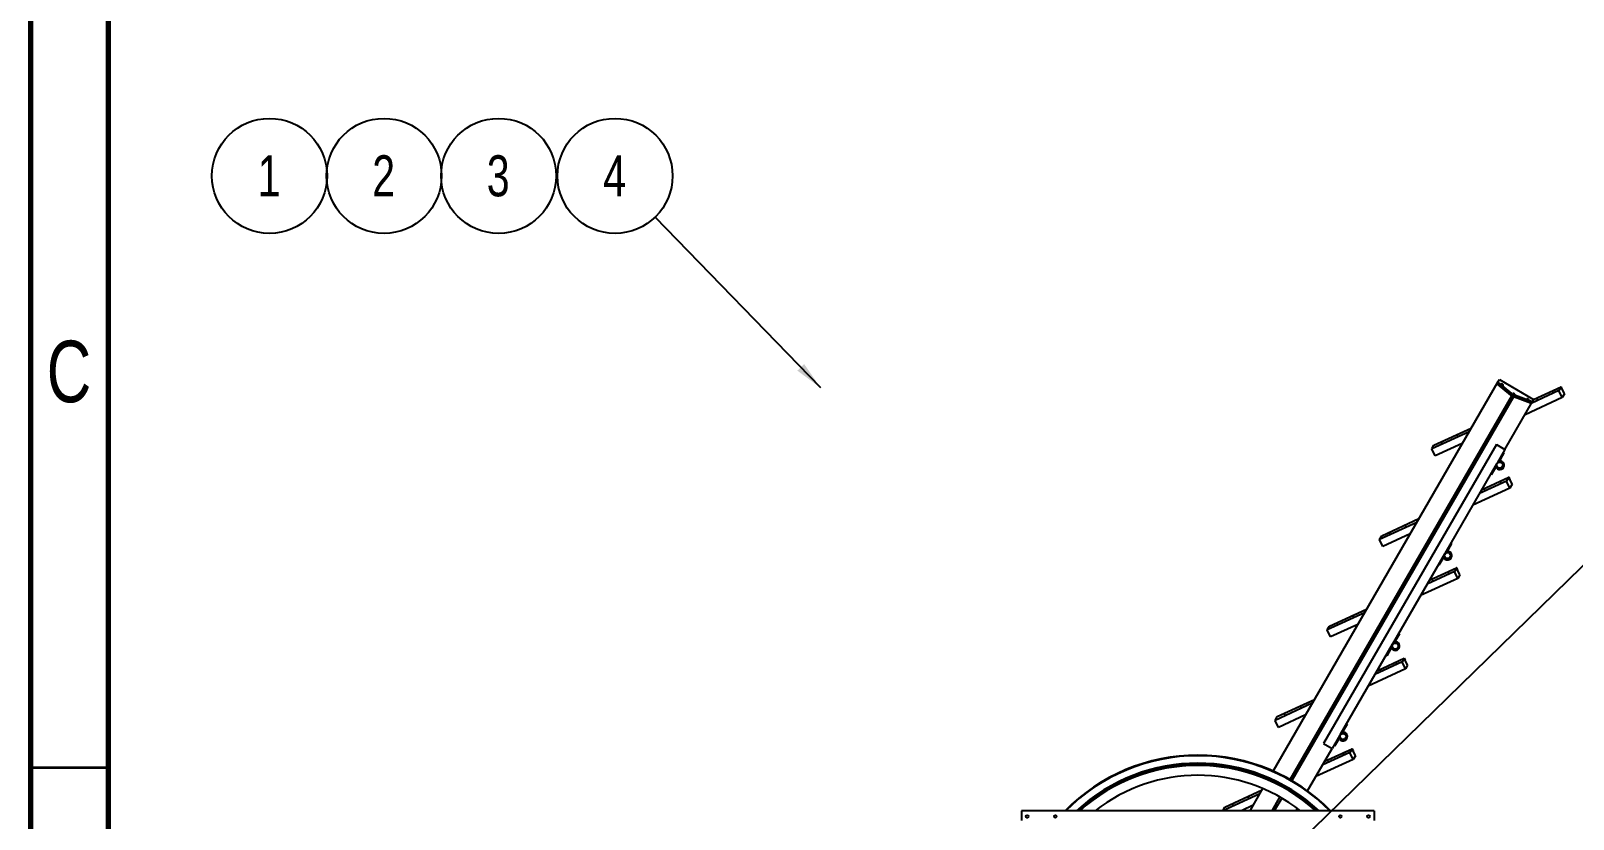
# Model space of a CAD drawing. Header units: millimetres. Extents: x 122 to 2816, y -707 to 556.
# Drawn here: x 592.8 to 692.3, y 183.1 to 233.9 of the extents above; entities that cross this region are included whole.
import ezdxf

# ---------------------------------------------------------------- set-up
doc = ezdxf.new("R2010")
doc.units = ezdxf.units.MM
doc.header["$PDSIZE"] = -1
doc.layers.add('FORMAT', color=7, linetype='Continuous')
doc.styles.add('SLDTEXTSTYLE7', font='TXT', dxfattribs={"width": 0.75})
doc.dimstyles.new('SLDDIMSTYLE0', dxfattribs={"dimtxt": 2.5, "dimasz": 1.852083, "dimexe": 0, "dimexo": 0.625, "dimgap": 0, "dimtad": 1, "dimdec": 0, "dimrnd": 1e-09, "dimtxsty": 'Standard', "dimsah": 1, "dimcen": 2.5, "dimazin": 3, "dimtfac": 1.852083, "dimtdec": 0, "dimtmove": 0, "dimatfit": 3, "dimfrac": 2})
doc.dimstyles.new('SLDDIMSTYLE2', dxfattribs={"dimtxt": 1.852083, "dimasz": 1.852083, "dimexe": 0, "dimexo": 0.625, "dimgap": 0.463021, "dimtad": 1, "dimdec": 0, "dimlfac": 110, "dimrnd": 1e-09, "dimzin": 12, "dimtxsty": 'SLDTEXTSTYLE7', "dimblk1": 'NONE', "dimsah": 1, "dimcen": 0, "dimazin": 3, "dimtfac": 1, "dimtdec": 0, "dimtmove": 0, "dimatfit": 3, "dimldrblk": 'NONE', "dimfrac": 2, "dimtzin": 12})

# ---------------------------------------------------------------- blocks, each defined once
blk = doc.blocks.new('*D1092')
at = {"layer": 'Defpoints', "color": 0}
for p in [(698.961, 205.383), (637.153, 145.064)]:
    blk.add_point(p, dxfattribs=at)
at = {"layer": 'FORMAT', "color": 0, "lineweight": -2}
for p, q in [((724.728, 230.53), (700.287, 206.677)), ((731.741, 230.53), (724.728, 230.53)), ((637.153, 145.064), (698.961, 205.383))]:
    blk.add_line(p, q, dxfattribs=at)
at = {"layer": 'FORMAT', "color": 0}
blk.add_solid([(700.071, 206.898), (700.502, 206.456), (698.961, 205.383)], dxfattribs=at)
at = {"layer": 'FORMAT', "color": 0, "insert": (732.204, 231.456), "char_height": 1.8521, "attachment_point": 1, "style": 'SLDTEXTSTYLE7'}
blk.add_mtext('\\A1;∅9500', dxfattribs=at)
blk = doc.blocks.new('_None')
blk = doc.blocks.new('SW_NOTE_0_12')
at = {"layer": 'FORMAT', "color": 0}
blk.add_circle((-2.583, 2.664), 3.71, dxfattribs=at)
at = {"layer": 'FORMAT', "color": 0, "insert": (-2.609, 3.992), "char_height": 2.646, "attachment_point": 2, "style": 'SLDTEXTSTYLE7'}
blk.add_mtext('4', dxfattribs=at)
blk = doc.blocks.new('SW_NOTE_0_13')
at = {"layer": 'FORMAT', "color": 0}
blk.add_circle((0.977, 2.083), 3.71, dxfattribs=at)
at = {"layer": 'FORMAT', "color": 0, "insert": (0.951, 3.411), "char_height": 2.646, "attachment_point": 2, "style": 'SLDTEXTSTYLE7'}
blk.add_mtext('3', dxfattribs=at)
blk = doc.blocks.new('SW_NOTE_0_14')
at = {"layer": 'FORMAT', "color": 0}
blk.add_circle((0.977, 2.083), 3.71, dxfattribs=at)
at = {"layer": 'FORMAT', "color": 0, "insert": (0.951, 3.411), "char_height": 2.646, "attachment_point": 2, "style": 'SLDTEXTSTYLE7'}
blk.add_mtext('2', dxfattribs=at)
blk = doc.blocks.new('SW_NOTE_0_15')
at = {"layer": 'FORMAT', "color": 0}
blk.add_circle((0.977, 2.083), 3.71, dxfattribs=at)
at = {"layer": 'FORMAT', "color": 0, "insert": (0.951, 3.411), "char_height": 2.646, "attachment_point": 2, "style": 'SLDTEXTSTYLE7'}
blk.add_mtext('1', dxfattribs=at)

msp = doc.modelspace()

# ---------------------------------------------------------------- linework, layer by layer
at = {"color": 7, "linetype": 'Continuous', "lineweight": 70}
for p, q in [((592.821132, 92.900037), (592.821132, 379.900037)), ((597.821132, 99.033562), (597.821132, 376.033562))]:
    msp.add_line(p, q, dxfattribs=at)
at = {"color": 7, "linetype": 'Continuous', "lineweight": 25}
for p, q in [((672.909378, 186.199045), (687.411755, 211.3179)), ((687.354887, 211.193558), (687.381838, 211.240239)), ((687.381838, 211.240239), (687.388567, 211.251895)), ((687.412976, 211.20077), (687.386025, 211.154089)), ((688.238103, 210.448113), (687.386025, 211.154089)), ((687.388567, 211.251895), (687.415519, 211.298576)), ((687.411755, 211.3179), (687.46088, 211.402986)), ((687.411755, 211.3179), (687.421909, 211.309643)), ((687.423983, 211.313236), (687.411755, 211.3179)), ((688.265054, 210.494794), (687.412976, 211.20077)), ((687.415519, 211.298576), (687.501972, 211.448317)), ((687.446657, 211.259107), (687.419706, 211.212426)), ((688.271783, 210.50645), (687.419706, 211.212426)), ((688.298735, 210.553131), (687.446657, 211.259107)), ((687.46088, 211.402986), (687.473058, 211.398237)), ((687.471082, 211.394813), (687.46088, 211.402986)), ((687.501972, 211.448317), (689.7064, 210.17559)), ((689.700902, 210.166067), (691.476366, 210.98196)), ((691.476366, 210.98196), (691.337288, 210.74107)), ((691.689363, 210.53173), (691.476366, 210.98196)), ((691.478536, 210.977374), (691.489522, 210.982422)), ((691.489522, 210.982422), (691.482171, 210.96969)), ((691.547613, 210.859632), (691.489522, 210.982422)), ((691.547613, 210.859632), (691.540261, 210.8469)), ((687.856974, 206.946446), (689.638564, 210.032252)), ((688.238103, 210.448113), (688.265054, 210.494794)), ((688.271783, 210.50645), (688.298735, 210.553131)), ((688.499084, 210.359677), (688.472132, 210.312995)), ((689.509565, 209.928062), (688.472132, 210.312995)), ((689.536516, 209.974744), (688.499084, 210.359677)), ((688.532765, 210.418014), (688.505813, 210.371332)), ((689.543245, 209.986399), (688.505813, 210.371332)), ((689.570197, 210.033081), (688.532765, 210.418014)), ((691.550285, 210.29084), (689.151402, 209.188461)), ((689.509565, 209.928062), (689.536516, 209.974744)), ((689.543245, 209.986399), (689.570197, 210.033081)), ((689.586267, 209.967512), (689.559315, 209.92083)), ((691.337288, 210.74107), (689.582133, 209.934509)), ((689.592996, 209.979167), (689.586267, 209.967512)), ((689.619947, 210.025849), (689.592996, 209.979167)), ((689.7064, 210.17559), (689.619947, 210.025849)), ((689.626337, 210.036916), (689.638564, 210.032252)), ((689.638564, 210.032252), (689.628411, 210.040508)), ((689.638564, 210.032252), (689.687689, 210.117337)), ((689.687689, 210.117337), (689.67551, 210.122086)), ((689.677487, 210.12551), (689.687689, 210.117337)), ((691.550285, 210.29084), (691.337288, 210.74107)), ((691.689363, 210.53173), (691.550285, 210.29084)), ((685.540841, 208.077381), (683.141957, 206.975003)), ((683.281035, 207.215893), (685.679919, 208.318272)), ((687.305867, 207.264628), (676.169503, 187.975881)), ((683.141957, 206.975003), (683.281035, 207.215893)), ((683.354954, 206.524773), (683.141957, 206.975003)), ((685.11011, 207.331334), (683.354954, 206.524773)), ((687.305867, 207.264628), (687.856974, 206.946446)), ((687.856974, 206.946446), (687.346462, 206.062215)), ((687.322031, 206.019898), (683.97828, 200.228352)), ((687.790575, 206.72235), (687.540575, 206.289337)), ((687.743337, 206.749622), (687.790575, 206.72235)), ((687.790614, 206.722417), (687.743376, 206.749689)), ((687.790575, 206.72235), (687.790614, 206.722417)), ((687.968328, 204.905859), (686.213172, 204.099298)), ((686.35225, 204.340189), (688.107406, 205.14675)), ((686.972393, 205.305217), (686.925156, 205.33249)), ((687.222393, 205.73823), (686.972393, 205.305217)), ((688.107406, 205.14675), (687.968328, 204.905859)), ((688.181325, 204.455629), (687.968328, 204.905859)), ((688.320403, 204.696519), (688.107406, 205.14675)), ((688.109576, 205.142163), (688.120562, 205.147212)), ((688.120562, 205.147212), (688.113211, 205.134479)), ((688.178652, 205.024422), (688.120562, 205.147212)), ((688.178652, 205.024422), (688.171301, 205.011689)), ((688.181325, 204.455629), (685.782441, 203.353251)), ((688.320403, 204.696519), (688.181325, 204.455629)), ((682.171881, 202.242171), (679.772997, 201.139792)), ((679.912075, 201.380682), (682.310959, 202.483061)), ((679.772997, 201.139792), (679.912075, 201.380682)), ((679.985994, 200.689562), (679.772997, 201.139792)), ((681.74115, 201.496123), (679.985994, 200.689562)), ((684.422393, 200.888488), (684.172393, 200.455475)), ((684.375156, 200.91576), (684.422393, 200.888488)), ((683.953849, 200.186036), (680.610099, 194.39449)), ((683.854212, 199.904368), (683.604212, 199.471355)), ((684.599367, 199.070649), (682.844212, 198.264088)), ((682.98329, 198.504978), (684.738445, 199.311539)), ((683.556195, 199.497279), (683.603433, 199.470007)), ((683.556234, 199.497346), (683.603472, 199.470074)), ((683.604212, 199.471355), (683.556974, 199.498628)), ((683.603433, 199.470007), (683.603472, 199.470074)), ((683.603472, 199.470074), (683.604212, 199.471355)), ((684.738445, 199.311539), (684.599367, 199.070649)), ((684.812365, 198.620419), (684.599367, 199.070649)), ((684.951443, 198.861309), (684.738445, 199.311539)), ((684.740615, 199.306953), (684.751602, 199.312001)), ((684.751602, 199.312001), (684.74425, 199.299269)), ((684.809692, 199.189211), (684.751602, 199.312001)), ((684.809692, 199.189211), (684.802341, 199.176479)), ((684.812365, 198.620419), (682.413481, 197.51804)), ((684.951443, 198.861309), (684.812365, 198.620419)), ((678.80292, 196.40696), (676.404036, 195.304582)), ((676.543114, 195.545472), (678.941998, 196.64785)), ((676.404036, 195.304582), (676.543114, 195.545472)), ((676.617034, 194.854351), (676.404036, 195.304582)), ((678.372189, 195.660912), (676.617034, 194.854351)), ((681.054212, 195.054626), (680.804212, 194.621613)), ((681.006974, 195.081898), (681.054212, 195.054626)), ((680.585667, 194.352174), (677.241917, 188.560628)), ((680.48603, 194.070506), (680.23603, 193.637493)), ((681.230407, 193.235438), (679.475251, 192.428877)), ((679.614329, 192.669768), (681.369485, 193.476329)), ((680.187235, 193.662069), (680.234473, 193.634796)), ((680.187274, 193.662136), (680.234511, 193.634863)), ((680.23603, 193.637493), (680.188792, 193.664766)), ((680.234473, 193.634796), (680.234511, 193.634863)), ((680.234511, 193.634863), (680.23603, 193.637493)), ((681.369485, 193.476329), (681.230407, 193.235438)), ((681.443404, 192.785208), (681.230407, 193.235438)), ((681.582482, 193.026098), (681.369485, 193.476329)), ((681.371655, 193.471742), (681.382641, 193.476791)), ((681.382641, 193.476791), (681.37529, 193.464058)), ((681.440731, 193.354001), (681.382641, 193.476791)), ((681.440731, 193.354001), (681.43338, 193.341268)), ((681.582482, 193.026098), (681.443404, 192.785208)), ((681.443404, 192.785208), (679.04452, 191.682829)), ((675.43396, 190.57175), (673.035076, 189.469371)), ((673.174154, 189.710261), (675.573038, 190.81264)), ((673.035076, 189.469371), (673.174154, 189.710261)), ((673.248073, 189.019141), (673.035076, 189.469371)), ((675.003229, 189.825702), (673.248073, 189.019141)), ((677.68603, 189.220764), (677.43603, 188.787751)), ((677.638792, 189.248036), (677.68603, 189.220764)), ((676.169503, 187.975881), (676.72061, 187.657699)), ((677.217485, 188.518312), (676.72061, 187.657699)), ((677.117848, 188.236644), (676.867848, 187.803631)), ((677.386495, 188.811045), (677.383707, 188.805903)), ((675.136186, 184.913396), (676.72061, 187.657699)), ((678.074444, 186.949998), (675.67556, 185.847619)), ((677.861447, 187.400228), (676.106291, 186.593667)), ((676.245369, 186.834557), (678.000525, 187.641118)), ((676.818274, 187.826858), (676.865512, 187.799586)), ((676.818313, 187.826925), (676.865551, 187.799653)), ((676.867848, 187.803631), (676.82061, 187.830904)), ((676.865512, 187.799586), (676.865551, 187.799653)), ((676.865551, 187.799653), (676.867848, 187.803631)), ((678.000525, 187.641118), (677.861447, 187.400228)), ((678.074444, 186.949998), (677.861447, 187.400228)), ((678.213522, 187.190888), (678.000525, 187.641118)), ((678.002695, 187.636531), (678.013681, 187.64158)), ((678.013681, 187.64158), (678.00633, 187.628847)), ((678.071771, 187.51879), (678.013681, 187.64158)), ((678.071771, 187.51879), (678.06442, 187.506057)), ((678.213522, 187.190888), (678.074444, 186.949998)), ((669.805194, 183.875051), (672.204077, 184.977429)), ((671.429657, 183.636093), (672.255153, 185.065895)), ((672.064999, 184.736539), (669.670322, 183.636093)), ((671.634268, 183.990491), (670.863064, 183.636093)), ((679.420953, 183.636093), (656.69368, 183.636093)), ((656.69368, 183.636093), (656.69368, 182.99973)), ((669.667232, 183.636093), (669.805194, 183.875051)), ((674.398735, 183.636093), (674.481962, 183.780246)), ((679.420953, 183.636093), (679.420953, 182.99973))]:
    msp.add_line(p, q, dxfattribs=at)
at = {"color": 8, "linetype": 'Continuous', "lineweight": 25}
for p, q in [((674.00156, 185.648029), (688.295744, 210.406281)), ((688.407084, 210.341998), (674.112901, 185.583746)), ((672.839969, 183.636093), (673.35155, 184.522178)), ((673.46289, 184.457895), (672.988423, 183.636093))]:
    msp.add_line(p, q, dxfattribs=at)
at = {"color": 7, "linetype": 'Continuous', "lineweight": 35}
msp.add_line((597.821132, 186.400037), (592.821132, 186.400037), dxfattribs=at)
at = {"color": 7, "linetype": 'Continuous', "lineweight": 25, "flags": 128}
for points in [[(687.386025, 211.154089), (687.37786, 211.161077), (687.370823, 211.167575), (687.364974, 211.173528), (687.360361, 211.178887), (687.357023, 211.183606), (687.354989, 211.187646), (687.354275, 211.190972), (687.354887, 211.193558)], [(687.381838, 211.240239), (687.381226, 211.237654), (687.38194, 211.234327), (687.383975, 211.230288), (687.387313, 211.225569), (687.391925, 211.22021), (687.397775, 211.214257), (687.404811, 211.207759), (687.412976, 211.20077)], [(687.419706, 211.212426), (687.41154, 211.219414), (687.404504, 211.225912), (687.398655, 211.231865), (687.394042, 211.237224), (687.390704, 211.241943), (687.38867, 211.245983), (687.387955, 211.249309), (687.388567, 211.251895)], [(687.415519, 211.298576), (687.414907, 211.295991), (687.415621, 211.292664), (687.417656, 211.288625), (687.420993, 211.283906), (687.425606, 211.278547), (687.431455, 211.272594), (687.438492, 211.266096), (687.446657, 211.259107)], [(687.626227, 211.172625), (687.626504, 211.169703), (687.629713, 211.165218), (687.635703, 211.159378), (687.644196, 211.152458), (687.654794, 211.144781), (687.667001, 211.136705), (687.680246, 211.128608), (687.693911, 211.120869), (687.707356, 211.11385), (687.719952, 211.107879), (687.731111, 211.103235), (687.740311, 211.100135), (687.747121, 211.098724), (687.751224, 211.099069), (687.752427, 211.101152), (687.750674, 211.104877), (687.746047, 211.11007), (687.738763, 211.116487), (687.729161, 211.123829), (687.717692, 211.131753), (687.70489, 211.139887), (687.691356, 211.147851), (687.677721, 211.155274), (687.664624, 211.161807), (687.652676, 211.167146), (687.642437, 211.171041), (687.634384, 211.17331), (687.628896, 211.173846), (687.626227, 211.172625)], [(688.376395, 210.562862), (688.376672, 210.559941), (688.37988, 210.555455), (688.385871, 210.549616), (688.394364, 210.542696), (688.404961, 210.535018), (688.417168, 210.526942), (688.430414, 210.518846), (688.444078, 210.511107), (688.457523, 210.504088), (688.47012, 210.498116), (688.481279, 210.493472), (688.490479, 210.490372), (688.497289, 210.488962), (688.501392, 210.489306), (688.502595, 210.49139), (688.500842, 210.495115), (688.496215, 210.500308), (688.48893, 210.506725), (688.479329, 210.514067), (688.467859, 210.52199), (688.455058, 210.530124), (688.441524, 210.538089), (688.427889, 210.545511), (688.414792, 210.552045), (688.402844, 210.557384), (688.392604, 210.561279), (688.384552, 210.563547), (688.379063, 210.564083), (688.376395, 210.562862)], [(689.279548, 210.218079), (689.279825, 210.215158), (689.283034, 210.210672), (689.289025, 210.204833), (689.297517, 210.197913), (689.308115, 210.190235), (689.320322, 210.182159), (689.333567, 210.174063), (689.347232, 210.166324), (689.360677, 210.159305), (689.373273, 210.153333), (689.384432, 210.148689), (689.393632, 210.145589), (689.400443, 210.144179), (689.404545, 210.144523), (689.405748, 210.146607), (689.403995, 210.150332), (689.399368, 210.155525), (689.392084, 210.161942), (689.382482, 210.169284), (689.371013, 210.177207), (689.358212, 210.185341), (689.344677, 210.193306), (689.331043, 210.200728), (689.317945, 210.207262), (689.305997, 210.212601), (689.295758, 210.216495), (689.287706, 210.218764), (689.282217, 210.2193), (689.279548, 210.218079)], [(689.559315, 209.92083), (689.557382, 209.919008), (689.554144, 209.917963), (689.549628, 209.917705), (689.543872, 209.918236), (689.536925, 209.919551), (689.528845, 209.92164), (689.519699, 209.924485), (689.509565, 209.928062)], [(689.536516, 209.974744), (689.546651, 209.971167), (689.555797, 209.968322), (689.563877, 209.966233), (689.570824, 209.964918), (689.57658, 209.964387), (689.581095, 209.964645), (689.584333, 209.965689), (689.586267, 209.967512)], [(689.592996, 209.979167), (689.591063, 209.977345), (689.587825, 209.9763), (689.583309, 209.976042), (689.577553, 209.976573), (689.570606, 209.977888), (689.562526, 209.979977), (689.55338, 209.982822), (689.543245, 209.986399)], [(689.570197, 210.033081), (689.580332, 210.029504), (689.589477, 210.026659), (689.597558, 210.02457), (689.604505, 210.023255), (689.610261, 210.022724), (689.614776, 210.022982), (689.618014, 210.024026), (689.619947, 210.025849)], [(689.885478, 210.228764), (689.88609, 210.227924), (689.889641, 210.228524), (689.895841, 210.230517), (689.90419, 210.233741), (689.914011, 210.237935), (689.924508, 210.242758), (689.934831, 210.247821), (689.944143, 210.252713), (689.95169, 210.257038), (689.95686, 210.260445), (689.959236, 210.262659), (689.958624, 210.263499), (689.955073, 210.262899), (689.948872, 210.260906), (689.940524, 210.257682), (689.930703, 210.253488), (689.920206, 210.248664), (689.909883, 210.243601), (689.900571, 210.238709), (689.893024, 210.234385), (689.887853, 210.230978), (689.885478, 210.228764)], [(690.909894, 210.699522), (690.910507, 210.698682), (690.914057, 210.699282), (690.920258, 210.701275), (690.928607, 210.704499), (690.938427, 210.708693), (690.948924, 210.713517), (690.959247, 210.71858), (690.968559, 210.723472), (690.976106, 210.727796), (690.981277, 210.731204), (690.983652, 210.733417), (690.98304, 210.734258), (690.97949, 210.733657), (690.973289, 210.731664), (690.96494, 210.72844), (690.955119, 210.724246), (690.944622, 210.719423), (690.9343, 210.71436), (690.924988, 210.709468), (690.917441, 210.705143), (690.91227, 210.701736), (690.909894, 210.699522)], [(684.763396, 207.874972), (684.764008, 207.874131), (684.767559, 207.874732), (684.77376, 207.876725), (684.782108, 207.879949), (684.791929, 207.884143), (684.802426, 207.888966), (684.812749, 207.894029), (684.822061, 207.898921), (684.829608, 207.903246), (684.834779, 207.906653), (684.837154, 207.908867), (684.836542, 207.909707), (684.832991, 207.909107), (684.826791, 207.907114), (684.818442, 207.90389), (684.808621, 207.899696), (684.798124, 207.894872), (684.787801, 207.889809), (684.778489, 207.884917), (684.770942, 207.880593), (684.765772, 207.877185), (684.763396, 207.874972)], [(683.73898, 207.404214), (683.739592, 207.403373), (683.743142, 207.403974), (683.749343, 207.405967), (683.757692, 207.40919), (683.767513, 207.413384), (683.77801, 207.418208), (683.788332, 207.423271), (683.797644, 207.428163), (683.805191, 207.432488), (683.810362, 207.435895), (683.812738, 207.438108), (683.812125, 207.438949), (683.808575, 207.438348), (683.802374, 207.436355), (683.794025, 207.433131), (683.784204, 207.428938), (683.773708, 207.424114), (683.763385, 207.419051), (683.754073, 207.414159), (683.746526, 207.409834), (683.741355, 207.406427), (683.73898, 207.404214)], [(687.577373, 206.208602), (687.565067, 206.212573), (687.559493, 206.215537)], [(687.631686, 206.192148), (687.60704, 206.201102), (687.577373, 206.208602)], [(687.540934, 204.864312), (687.541546, 204.863471), (687.545097, 204.864072), (687.551297, 204.866065), (687.559646, 204.869289), (687.569467, 204.873482), (687.579964, 204.878306), (687.590287, 204.883369), (687.599599, 204.888261), (687.607146, 204.892586), (687.612316, 204.895993), (687.614692, 204.898206), (687.61408, 204.899047), (687.610529, 204.898446), (687.604328, 204.896453), (687.595979, 204.89323), (687.586159, 204.889036), (687.575662, 204.884212), (687.565339, 204.879149), (687.556027, 204.874257), (687.54848, 204.869932), (687.543309, 204.866525), (687.540934, 204.864312)], [(686.516518, 204.393553), (686.51713, 204.392713), (686.52068, 204.393313), (686.526881, 204.395306), (686.53523, 204.39853), (686.545051, 204.402724), (686.555548, 204.407548), (686.56587, 204.412611), (686.575182, 204.417503), (686.582729, 204.421827), (686.5879, 204.425235), (686.590276, 204.427448), (686.589663, 204.428289), (686.586113, 204.427688), (686.579912, 204.425695), (686.571563, 204.422471), (686.561742, 204.418277), (686.551246, 204.413454), (686.540923, 204.408391), (686.531611, 204.403499), (686.524064, 204.399174), (686.518893, 204.395767), (686.516518, 204.393553)], [(681.394436, 202.039761), (681.395048, 202.038921), (681.398598, 202.039521), (681.404799, 202.041514), (681.413148, 202.044738), (681.422969, 202.048932), (681.433466, 202.053756), (681.443788, 202.058819), (681.4531, 202.063711), (681.460647, 202.068035), (681.465818, 202.071443), (681.468194, 202.073656), (681.467581, 202.074497), (681.464031, 202.073896), (681.45783, 202.071903), (681.449481, 202.068679), (681.43966, 202.064485), (681.429164, 202.059662), (681.418841, 202.054599), (681.409529, 202.049707), (681.401982, 202.045382), (681.396811, 202.041975), (681.394436, 202.039761)], [(680.370019, 201.569003), (680.370632, 201.568162), (680.374182, 201.568763), (680.380383, 201.570756), (680.388732, 201.57398), (680.398552, 201.578174), (680.409049, 201.582997), (680.419372, 201.58806), (680.428684, 201.592952), (680.436231, 201.597277), (680.441402, 201.600684), (680.443777, 201.602898), (680.443165, 201.603738), (680.439615, 201.603138), (680.433414, 201.601145), (680.425065, 201.597921), (680.415244, 201.593727), (680.404747, 201.588903), (680.394425, 201.58384), (680.385113, 201.578948), (680.377565, 201.574624), (680.372395, 201.571216), (680.370019, 201.569003)], [(683.853433, 199.903019), (683.861181, 199.913373), (683.867583, 199.91911)], [(683.853472, 199.903086), (683.861219, 199.91344), (683.867521, 199.9191)], [(684.171974, 199.029101), (684.172586, 199.028261), (684.176136, 199.028861), (684.182337, 199.030854), (684.190686, 199.034078), (684.200507, 199.038272), (684.211004, 199.043096), (684.221326, 199.048159), (684.230638, 199.053051), (684.238185, 199.057375), (684.243356, 199.060782), (684.245732, 199.062996), (684.245119, 199.063836), (684.241569, 199.063236), (684.235368, 199.061243), (684.227019, 199.058019), (684.217198, 199.053825), (684.206702, 199.049002), (684.196379, 199.043939), (684.187067, 199.039047), (684.17952, 199.034722), (684.174349, 199.031315), (684.171974, 199.029101)], [(683.147557, 198.558343), (683.148169, 198.557502), (683.15172, 198.558103), (683.157921, 198.560096), (683.16627, 198.56332), (683.17609, 198.567513), (683.186587, 198.572337), (683.19691, 198.5774), (683.206222, 198.582292), (683.213769, 198.586617), (683.21894, 198.590024), (683.221315, 198.592237), (683.220703, 198.593078), (683.217153, 198.592477), (683.210952, 198.590485), (683.202603, 198.587261), (683.192782, 198.583067), (683.182285, 198.578243), (683.171963, 198.57318), (683.16265, 198.568288), (683.155103, 198.563964), (683.149933, 198.560556), (683.147557, 198.558343)], [(678.025475, 196.204551), (678.026088, 196.20371), (678.029638, 196.204311), (678.035839, 196.206304), (678.044188, 196.209528), (678.054008, 196.213721), (678.064505, 196.218545), (678.074828, 196.223608), (678.08414, 196.2285), (678.091687, 196.232825), (678.096858, 196.236232), (678.099233, 196.238445), (678.098621, 196.239286), (678.095071, 196.238685), (678.08887, 196.236692), (678.080521, 196.233469), (678.0707, 196.229275), (678.060203, 196.224451), (678.049881, 196.219388), (678.040569, 196.214496), (678.033021, 196.210171), (678.027851, 196.206764), (678.025475, 196.204551)], [(677.001059, 195.733792), (677.001671, 195.732952), (677.005221, 195.733552), (677.011422, 195.735545), (677.019771, 195.738769), (677.029592, 195.742963), (677.040089, 195.747787), (677.050411, 195.75285), (677.059724, 195.757742), (677.067271, 195.762066), (677.072441, 195.765474), (677.074817, 195.767687), (677.074205, 195.768528), (677.070654, 195.767927), (677.064453, 195.765934), (677.056104, 195.76271), (677.046284, 195.758516), (677.035787, 195.753693), (677.025464, 195.74863), (677.016152, 195.743738), (677.008605, 195.739413), (677.003434, 195.736006), (677.001059, 195.733792)], [(680.803013, 193.193891), (680.803625, 193.19305), (680.807176, 193.193651), (680.813377, 193.195644), (680.821726, 193.198868), (680.831546, 193.203061), (680.842043, 193.207885), (680.852366, 193.212948), (680.861678, 193.21784), (680.869225, 193.222165), (680.874396, 193.225572), (680.876771, 193.227785), (680.876159, 193.228626), (680.872609, 193.228025), (680.866408, 193.226032), (680.858059, 193.222808), (680.848238, 193.218615), (680.837741, 193.213791), (680.827419, 193.208728), (680.818106, 193.203836), (680.810559, 193.199511), (680.805389, 193.196104), (680.803013, 193.193891)], [(679.778597, 192.723132), (679.779209, 192.722292), (679.782759, 192.722892), (679.78896, 192.724885), (679.797309, 192.728109), (679.80713, 192.732303), (679.817627, 192.737127), (679.827949, 192.74219), (679.837261, 192.747082), (679.844809, 192.751406), (679.849979, 192.754813), (679.852355, 192.757027), (679.851743, 192.757867), (679.848192, 192.757267), (679.841991, 192.755274), (679.833642, 192.75205), (679.823822, 192.747856), (679.813325, 192.743033), (679.803002, 192.73797), (679.79369, 192.733078), (679.786143, 192.728753), (679.780972, 192.725346), (679.778597, 192.723132)], [(673.632099, 189.898582), (673.632711, 189.897741), (673.636261, 189.898342), (673.642462, 189.900335), (673.650811, 189.903559), (673.660632, 189.907752), (673.671129, 189.912576), (673.681451, 189.917639), (673.690763, 189.922531), (673.69831, 189.926856), (673.703481, 189.930263), (673.705856, 189.932476), (673.705244, 189.933317), (673.701694, 189.932716), (673.695493, 189.930723), (673.687144, 189.9275), (673.677323, 189.923306), (673.666826, 189.918482), (673.656504, 189.913419), (673.647192, 189.908527), (673.639645, 189.904202), (673.634474, 189.900795), (673.632099, 189.898582)], [(674.656515, 190.36934), (674.657127, 190.3685), (674.660677, 190.3691), (674.666878, 190.371093), (674.675227, 190.374317), (674.685048, 190.378511), (674.695545, 190.383335), (674.705867, 190.388398), (674.71518, 190.39329), (674.722727, 190.397614), (674.727897, 190.401021), (674.730273, 190.403235), (674.729661, 190.404075), (674.72611, 190.403475), (674.719909, 190.401482), (674.71156, 190.398258), (674.70174, 190.394064), (674.691243, 190.389241), (674.68092, 190.384178), (674.671608, 190.379286), (674.664061, 190.374961), (674.65889, 190.371554), (674.656515, 190.36934)], [(677.434053, 187.35868), (677.434665, 187.35784), (677.438215, 187.35844), (677.444416, 187.360433), (677.452765, 187.363657), (677.462586, 187.367851), (677.473083, 187.372674), (677.483405, 187.377737), (677.492717, 187.382629), (677.500265, 187.386954), (677.505435, 187.390361), (677.507811, 187.392575), (677.507199, 187.393415), (677.503648, 187.392815), (677.497447, 187.390822), (677.489098, 187.387598), (677.479278, 187.383404), (677.468781, 187.37858), (677.458458, 187.373518), (677.449146, 187.368626), (677.441599, 187.364301), (677.436428, 187.360894), (677.434053, 187.35868)], [(676.409636, 186.887922), (676.410249, 186.887081), (676.413799, 186.887682), (676.42, 186.889675), (676.428349, 186.892899), (676.43817, 186.897092), (676.448666, 186.901916), (676.458989, 186.906979), (676.468301, 186.911871), (676.475848, 186.916196), (676.481019, 186.919603), (676.483394, 186.921816), (676.482782, 186.922657), (676.479232, 186.922056), (676.473031, 186.920063), (676.464682, 186.916839), (676.454861, 186.912646), (676.444364, 186.907822), (676.434042, 186.902759), (676.42473, 186.897867), (676.417183, 186.893542), (676.412012, 186.890135), (676.409636, 186.887922)], [(670.263138, 184.063371), (670.26375, 184.062531), (670.267301, 184.063131), (670.273502, 184.065124), (670.281851, 184.068348), (670.291671, 184.072542), (670.302168, 184.077366), (670.312491, 184.082429), (670.321803, 184.087321), (670.32935, 184.091645), (670.334521, 184.095052), (670.336896, 184.097266), (670.336284, 184.098106), (670.332733, 184.097506), (670.326533, 184.095513), (670.318184, 184.092289), (670.308363, 184.088095), (670.297866, 184.083272), (670.287543, 184.078209), (670.278231, 184.073317), (670.270684, 184.068992), (670.265514, 184.065585), (670.263138, 184.063371)], [(671.287554, 184.53413), (671.288167, 184.533289), (671.291717, 184.53389), (671.297918, 184.535883), (671.306267, 184.539107), (671.316088, 184.5433), (671.326585, 184.548124), (671.336907, 184.553187), (671.346219, 184.558079), (671.353766, 184.562404), (671.358937, 184.565811), (671.361312, 184.568024), (671.3607, 184.568865), (671.35715, 184.568264), (671.350949, 184.566271), (671.3426, 184.563047), (671.332779, 184.558854), (671.322282, 184.55403), (671.31196, 184.548967), (671.302648, 184.544075), (671.295101, 184.53975), (671.28993, 184.536343), (671.287554, 184.53413)]]:
    msp.add_lwpolyline(points, dxfattribs=at)
at = {"color": 7, "linetype": 'Continuous', "lineweight": 25}
for centre, radius in [((687.523198, 205.931965), 0.219545), ((687.523198, 205.931965), 0.194364), ((684.155016, 200.098103), 0.219545), ((684.155016, 200.098103), 0.194364), ((680.786834, 194.264241), 0.219545), ((680.786834, 194.264241), 0.194364), ((677.418652, 188.430379), 0.219545), ((677.418652, 188.430379), 0.194364), ((657.057317, 183.272457), 0.081818), ((658.875499, 183.272457), 0.081818), ((677.239135, 183.272457), 0.081818), ((679.057317, 183.272457), 0.081818)]:
    msp.add_circle(centre, radius, dxfattribs=at)
for centre, radius, start, end in [((688.832018, 211.20657), 0.963324, 231.93702695, 248.06297305), ((688.85897, 211.253252), 0.963324, 231.93702695, 248.06297305), ((688.865699, 211.264907), 0.963324, 231.93702695, 248.06297305), ((688.892651, 211.311589), 0.963324, 231.93702695, 248.06297305), ((687.523198, 205.931965), 0.281818, 221.07535558, 78.92464442), ((687.523198, 205.931965), 0.227273, 221.07535558, 78.92464442), ((687.587813, 206.262064), 0.109091, 150, 258.92464442), ((687.587813, 206.262064), 0.054545, 150, 258.92464442), ((687.269631, 205.710957), 0.109091, 41.07535558, 150), ((687.269631, 205.710957), 0.054545, 41.07535558, 150), ((683.901449, 199.877095), 0.109091, 41.07535558, 150), ((683.901449, 199.877095), 0.054545, 41.07535558, 150), ((683.900671, 199.875747), 0.054545, 41.07535558, 126.17375627), ((683.900709, 199.875814), 0.054545, 41.07535558, 125.79004181), ((684.154276, 200.096822), 0.281818, 221.07535558, 315.67948796), ((684.155016, 200.098103), 0.281818, 221.07535558, 78.92464442), ((684.155016, 200.098103), 0.227273, 221.07535558, 78.92464442), ((684.219631, 200.428202), 0.109091, 150, 258.92464442), ((684.219631, 200.428202), 0.054545, 150, 258.92464442), ((684.154276, 200.096822), 0.227273, 333.74334514, 78.92464442), ((680.533267, 194.043233), 0.109091, 41.07535558, 150), ((680.53171, 194.040536), 0.054545, 41.07535558, 150), ((680.531749, 194.040603), 0.054545, 41.07535558, 150), ((680.533267, 194.043233), 0.054545, 41.07535558, 150), ((680.786834, 194.264241), 0.281818, 221.07535558, 78.92464442), ((680.786834, 194.264241), 0.227273, 221.07535558, 78.92464442), ((680.851449, 194.59434), 0.109091, 150, 258.92464442), ((680.851449, 194.59434), 0.054545, 150, 258.92464442), ((680.785277, 194.261544), 0.227273, 330.33249546, 78.92464442), ((680.785315, 194.261611), 0.227273, 330.38279005, 78.92464442), ((677.165086, 188.209371), 0.109091, 41.07535558, 150), ((677.16275, 188.205325), 0.054545, 41.07535558, 150), ((677.162789, 188.205393), 0.054545, 41.07535558, 150), ((677.165086, 188.209371), 0.054545, 41.07535558, 150), ((677.416316, 188.426334), 0.281818, 221.07535558, 330.47955442), ((677.416355, 188.426401), 0.281818, 221.07535558, 330.45716613), ((677.418652, 188.430379), 0.281818, 221.07535558, 78.92464442), ((677.418652, 188.430379), 0.227273, 221.07535558, 78.92464442), ((677.480932, 188.756433), 0.109091, 150, 258.92464442), ((677.48097, 188.7565), 0.109091, 160.71637241, 258.92464442), ((677.483267, 188.760478), 0.109091, 150, 258.92464442), ((677.483267, 188.760478), 0.054545, 150, 258.92464442), ((677.416316, 188.426334), 0.227273, 330.58884902, 78.92464442), ((677.416355, 188.426401), 0.227273, 330.58457491, 78.92464442), ((668.057317, 175.223732), 12, 44.50970986, 135.49029014), ((668.057317, 175.223732), 11.409091, 47.50518414, 132.49481586), ((668.057317, 175.223732), 11.363636, 47.75593879, 132.24406121), ((668.057317, 175.223732), 11.336364, 47.90794336, 132.09205664), ((668.057317, 175.223732), 10.7, 51.83198682, 128.16801318)]:
    msp.add_arc(centre, radius, start, end, dxfattribs=at)
at = {"color": 8, "linetype": 'Continuous', "lineweight": 25}
for radius, start, end in [(11.963636, 44.68115831, 135.31884169), (11.481818, 47.11053639, 132.88946361), (11.372727, 47.70553085, 132.29446915)]:
    msp.add_arc((668.057317, 175.223732), radius, start, end, dxfattribs=at)

# ---------------------------------------------------------------- block references
at = {"layer": 'FORMAT'}
for name, p in [('SW_NOTE_0_15', (607.231053, 222.507852)), ('SW_NOTE_0_14', (614.616041, 222.507852)), ('SW_NOTE_0_13', (622.001028, 222.507852)), ('SW_NOTE_0_12', (633.067295, 221.926783))]:
    msp.add_blockref(name, p, dxfattribs=at)

# ---------------------------------------------------------------- texts
at = {"color": 7, "linetype": 'Continuous', "lineweight": 0, "insert": (595.279791, 213.960191), "char_height": 3.96875, "attachment_point": 2, "style": 'SLDTEXTSTYLE7'}
msp.add_mtext('C', dxfattribs=at)

# ---------------------------------------------------------------- dimensions: what is measured, and where the dimension line sits
at = {"layer": 'FORMAT'}
dim = msp.add_diameter_dim_2p(p1=(637.15323, 145.064042), p2=(698.961403, 205.383421), dimstyle='SLDDIMSTYLE2', dxfattribs=at)
dim.commit()
dim.dimension.update_dxf_attribs({"geometry": '*D1092', "text_midpoint": (735.213161, 230.529746), "dimtype": 163})

# ---------------------------------------------------------------- leaders
msp.add_leader([(643.746636, 210.912109), (633.067295, 221.926783)], dimstyle='SLDDIMSTYLE0', dxfattribs=at)

doc.saveas('drawing.dxf')
